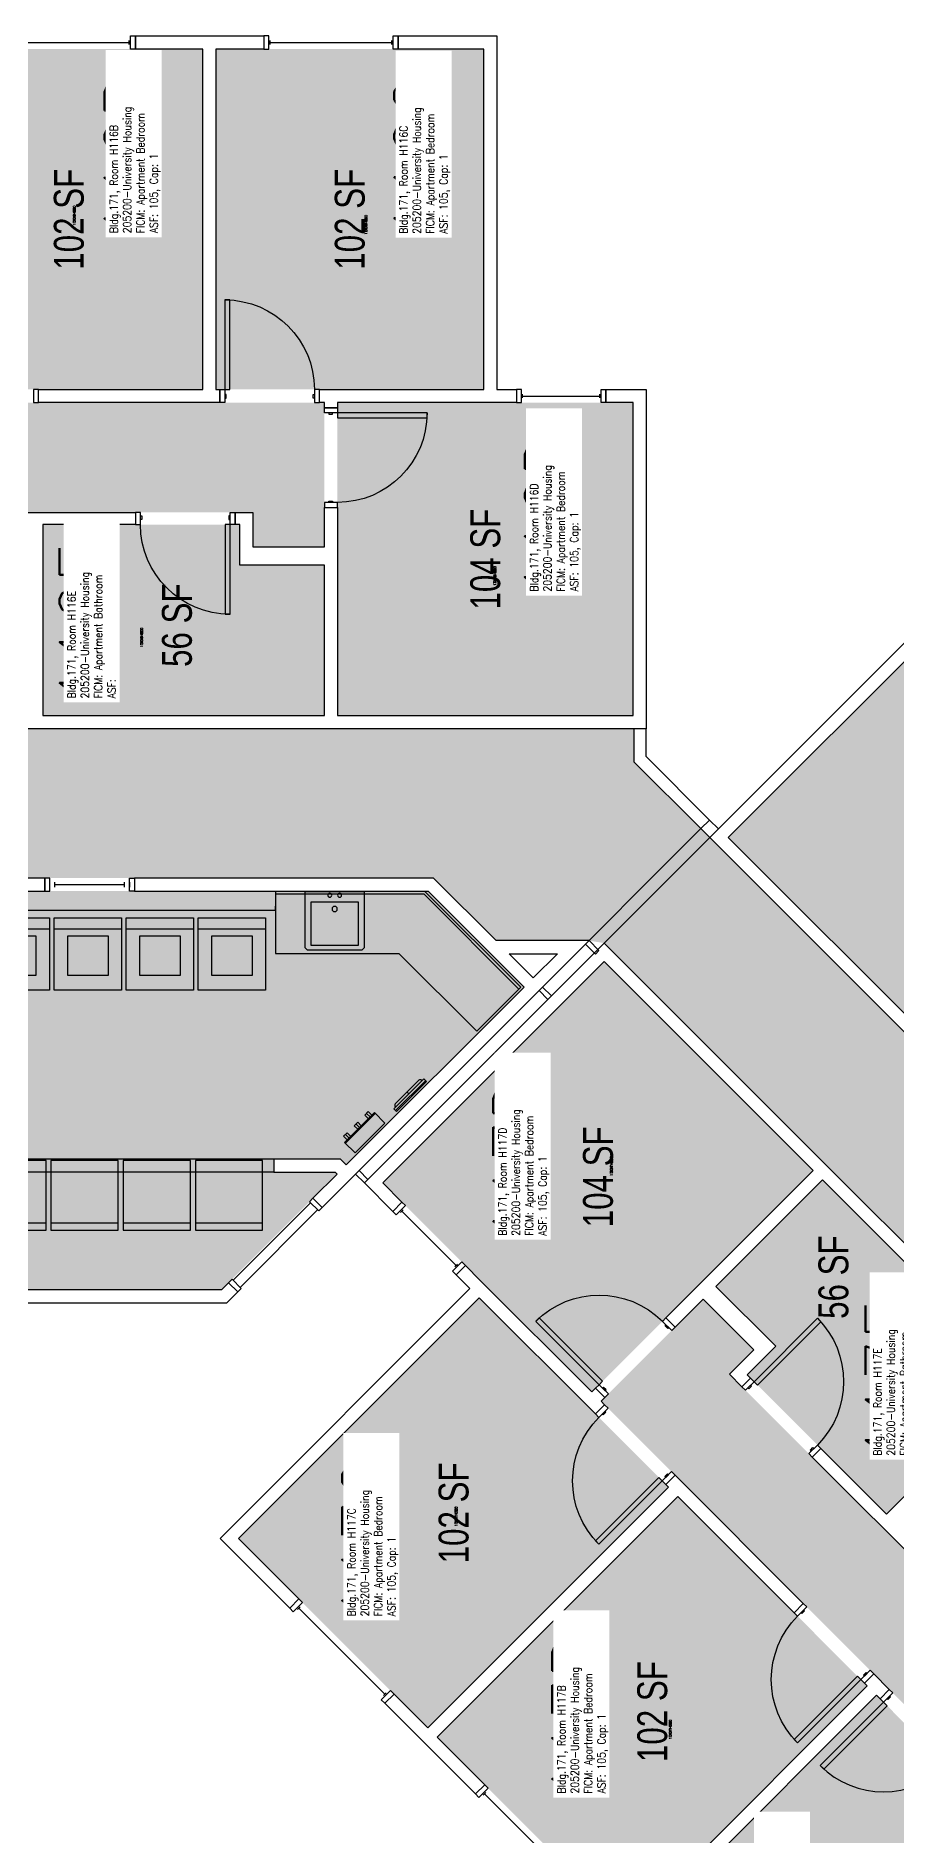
# Model space of a CAD drawing. Header units: inches. Extents: x -183 to 3698, y -798 to 1721.
# Drawn here: x 2164 to 2510, y 901 to 1624 of the extents above; entities that cross this region are included whole.
import ezdxf
from ezdxf.enums import TextEntityAlignment as Align

# ---------------------------------------------------------------- set-up
doc = ezdxf.new("R2010")
doc.units = ezdxf.units.IN
doc.header["$LTSCALE"] = 96
doc.header["$MEASUREMENT"] = 0
doc.layers.get('0').update_dxf_attribs({"plot": 0})
doc.layers.get('DEFPOINTS').update_dxf_attribs({"color": 40})
for name, color, linetype in [('A-DOOR', 2, 'Continuous'), ('A-GLAZ', 1, 'Continuous'), ('A-IDEN-RNUM', 7, 'Continuous'), ('A-IDEN-SNUM', 4, 'Continuous'), ('A-IDEN-VNUM', 4, 'Continuous'), ('A-MISC', 2, 'Continuous'), ('A-WALL', 5, 'Continuous'), ('AREA-TEXT', 3, 'Continuous'), ('P-FIXTURE', 1, 'Continuous'), ('Rooms-Category-Color', 7, 'Continuous'), ('Rooms-College-Color', 7, 'Continuous'), ('Rooms-Department-Color', 7, 'Continuous'), ('Rooms-Division-Color', 7, 'Continuous'), ('Rooms-Information', 7, 'Continuous')]:
    doc.layers.add(name, color=color, linetype=linetype)
doc.styles.add('AREA', font='arial.ttf', dxfattribs={"width": 0.75, "height": 12})
doc.styles.add('ROOMSNUMBER', font='txt.shx', dxfattribs={"height": 0.03})
doc.styles.add('ROOMVNUMBER', font='simplex.shx', dxfattribs={"width": 0.85})

# ---------------------------------------------------------------- blocks, each defined once
blk = doc.blocks.new('IronBoard')
at = {"layer": 'A-MISC'}
for p, q in [((0, 1.5), (0, 0)), ((0, 1.5), (17, 1.5)), ((0, 0.5), (17, 0.5)), ((0, 0), (17, 0)), ((1, 1.5), (1, 1.75)), ((1.75, 2.5), (15.25, 2.5)), ((8.5, 1.5), (8.5, 2.5)), ((16, 1.5), (16, 1.75)), ((17, 1.5), (17, 0))]:
    blk.add_line(p, q, dxfattribs=at)
for centre, start, end in [((1.75, 1.75), 90, 180), ((15.25, 1.75), 0, 90)]:
    blk.add_arc(centre, 0.75, start, end, dxfattribs=at)
blk = doc.blocks.new('VendingSoap')
at = {"layer": 'A-MISC'}
for p, q in [((1.5, 6), (1.5, 8)), ((1.5, 8), (3.5, 8)), ((2.5, 6), (2.5, 8)), ((3.5, 6), (3.5, 8)), ((7.5, 6), (7.5, 8)), ((7.5, 8), (9.5, 8)), ((8.5, 6), (8.5, 8)), ((9.5, 6), (9.5, 8)), ((13.5, 6), (13.5, 8)), ((15.5, 8), (13.5, 8)), ((14.5, 6), (14.5, 8)), ((15.5, 6), (15.5, 8)), ((0, 6), (0, 0)), ((0, 6), (17, 6)), ((0, 5.5), (17, 5.5)), ((0, 0), (17, 0)), ((17, 6), (17, 0))]:
    blk.add_line(p, q, dxfattribs=at)
blk = doc.blocks.new('APPL_MISC_WASHER 26X26_P')
at = {"color": 2, "linetype": 'ByBlock', "lineweight": -2}
blk.add_line((0.15, -0.5), (0.15, 0.5), dxfattribs=at)
for points in [[(0, 0.5), (1, 0.5), (1, -0.5), (0, -0.5)], [(0.25, 0.3), (0.8, 0.3), (0.8, -0.3), (0.25, -0.3)]]:
    blk.add_lwpolyline(points, close=True, dxfattribs=at)
at = {"layer": 'DEFPOINTS', "color": 2, "linetype": 'ByBlock', "lineweight": -2}
for p in [(0, 0.5), (0, -0.5)]:
    blk.add_point(p, dxfattribs=at)
blk = doc.blocks.new('I_APPL_MISC_DRYER 28X26_P')
at = {"color": 2, "linetype": 'ByBlock', "lineweight": -2}
blk.add_line((0.1, -0.5), (0.1, 0.5), dxfattribs=at)
blk.add_lwpolyline([(0, -0.5), (1, -0.5), (1, 0.5), (0, 0.5)], close=True, dxfattribs=at)
at = {"layer": 'DEFPOINTS', "color": 2, "linetype": 'ByBlock', "lineweight": -2}
for p in [(0, 0.5), (0, -0.5)]:
    blk.add_point(p, dxfattribs=at)
blk = doc.blocks.new('M_BATH_SINK_3D FLOOR SINK - RECTANGULAR_P')
at = {"color": 2, "linetype": 'ByBlock', "lineweight": -2}
for points in [[(0, 0.0197), (0, -0.0197), (0.0378, -0.0197), (0.0394, -0.0181), (0.0394, 0.0181), (0.0378, 0.0197), (0, 0.0197)], [(0.0071, 0.0157), (0.0071, -0.0157), (0.0362, -0.0157), (0.0362, 0.0157), (0.0071, 0.0157)]]:
    blk.add_lwpolyline(points, dxfattribs=at)
for centre, radius in [((0.0026, 0.0033), 0.00131), ((0.0118, 0), 0.00176), ((0.0026, -0.0033), 0.00131)]:
    blk.add_circle(centre, radius, dxfattribs=at)
at = {"layer": 'DEFPOINTS', "color": 2, "linetype": 'ByBlock', "lineweight": -2}
for p in [(0, 0.0197), (0, -0.0197)]:
    blk.add_point(p, dxfattribs=at)

msp = doc.modelspace()

# ---------------------------------------------------------------- hatches: boundary and pattern name
at = {"layer": 'Rooms-Category-Color', "true_color": 0x728ef3}
for points in [[(2231.13, 1618.75), (2123.5, 1618.75), (2123.49, 1482.01), (2231.13, 1482), (2231.11, 1618.31)], [(2236.38, 1618.75), (2344, 1618.75), (2344, 1482), (2236.36, 1482.01), (2236.36, 1618.31)], [(2280, 1476.75), (2005, 1476.75), (2005, 1597.75), (1869.5, 1597.75), (1869.5, 1481.12), (1953.64, 1481.12), (1953.64, 1376), (2014.77, 1376), (2014.77, 1384.95), (2020.02, 1384.95), (2020.02, 1376), (2041.22, 1376), (2041.22, 1425.37), (2020.02, 1425.37), (2020.02, 1418.95), (2014.77, 1418.95), (2014.77, 1432.62), (2046.47, 1432.62), (2046.47, 1418.75), (2075.22, 1418.75), (2075.22, 1432.62), (2251.25, 1432.62), (2251.25, 1418.75), (2280, 1418.75)], [(2403.99, 1351), (2404, 1476.75), (2285.25, 1476.75), (2285.25, 1351)], [(2245.99, 1427.75), (2166.86, 1427.75), (2166.86, 1351), (2279.99, 1351), (2280, 1411.5), (2246, 1411.5)], [(2442.25, 1302.05), (2531.17, 1390.97), (2615.14, 1307), (2526.22, 1218.08)], [(2052.74, 1280.5), (2052.74, 1253.37), (1868.87, 1253.37), (1868.87, 1120.38), (2238.63, 1120.38), (2285.08, 1166.83), (2284.28, 1167.62), (2259.74, 1167.62), (2259.74, 1172.87), (2286.46, 1172.87), (2288.8, 1170.54), (2360.21, 1241.96), (2321.67, 1280.5)], [(2392.4, 1252.2), (2303.47, 1163.29), (2387.44, 1079.32), (2476.36, 1168.24)], [(2449.85, 1086.21), (2505.8, 1030.25), (2560.07, 1084.52), (2480.08, 1164.52), (2437.29, 1121.75), (2461.33, 1097.71)], [(2321.59, 944.35), (2245.49, 1020.45), (2342.18, 1117.15), (2418.29, 1041.03), (2321.91, 944.66)], [(2391.15, 1075.61), (2585.6, 881.15), (2500.04, 795.59), (2595.86, 699.78), (2678.32, 782.25), (2618.83, 841.75), (2693.16, 916.08), (2649.94, 959.3), (2643.61, 952.97), (2639.9, 956.69), (2646.23, 963.02), (2631.24, 978.01), (2596.32, 943.09), (2611.31, 928.1), (2615.86, 932.64), (2619.57, 928.93), (2609.9, 919.26), (2587.48, 941.68), (2597.29, 951.49), (2576.97, 971.82), (2567.15, 962.01), (2442.68, 1086.48), (2452.49, 1096.29), (2432.16, 1116.62)], [(2325.3, 940.64), (2401.4, 864.54), (2498.1, 961.22), (2422, 1037.34), (2325.62, 940.94)], [(2405.12, 860.83), (2481.48, 784.46), (2578.18, 881.15), (2501.81, 957.52), (2405.44, 861.13)]]:
    msp.add_hatch(color=171, dxfattribs=at).paths.add_polyline_path(points)
at = {"layer": 'Rooms-Category-Color', "true_color": 0xadadad}
for points in [[(2434.81, 1302.06), (2431.28, 1305.6), (2404.37, 1332.5), (2404.37, 1345.75), (2041.22, 1345.75), (2041.22, 1370.75), (1958.89, 1370.75), (1958.89, 1345.75), (1868.87, 1345.75), (1868.87, 1341.5), (1864.87, 1341.5), (1864.87, 1343.19), (1824.87, 1343.19), (1824.87, 1338), (1816.87, 1338), (1816.87, 1346.37), (1715.13, 1346.37), (1715.13, 1362.37), (1654.13, 1362.37), (1654.13, 1346.37), (1376.13, 1346.37), (1376.13, 1477.38), (1260.13, 1477.38), (1260.13, 1346.37), (780.38, 1346.37), (780.38, 1341.5), (776.38, 1341.5), (776.38, 1342.96), (736.38, 1342.96), (736.38, 1338), (728.38, 1338), (728.38, 1345.75), (673.36, 1345.75), (673.36, 1370.75), (591.03, 1370.75), (591.03, 1345.75), (233.3, 1345.75), (233.5, 1285.75), (632.97, 1285.75), (632.97, 1237.75), (768, 1237.75), (776.38, 1237.75), (776.38, 1265.5), (780.38, 1265.5), (780.38, 1263.75), (820.38, 1263.75), (820.38, 1269), (828.38, 1269), (828.38, 1237.75), (939.72, 1237.75), (939.72, 1276.67), (1347.19, 1276.67), (1347.19, 1190.38), (1378.69, 1190.38), (1378.69, 1188), (1373.19, 1188), (1373.19, 1151.12), (1373.19, 1146.75), (1375.19, 1146.75), (1375.19, 1142.75), (1451.19, 1142.75), (1451.19, 1146.75), (1453.11, 1146.75), (1453.19, 1151.12), (1453.19, 1188), (1447.69, 1188), (1447.69, 1190.38), (1479.65, 1190.38), (1479.65, 1209.17), (1484.9, 1209.17), (1484.9, 1255.17), (1479.65, 1255.17), (1479.65, 1276.67), (1571.65, 1276.67), (1571.65, 1261.25), (1860.5, 1261.25), (1864.87, 1261.25), (1864.87, 1265.5), (1868.87, 1265.5), (1868.87, 1263.75), (1908.87, 1263.75), (1908.87, 1269), (1916.87, 1269), (1916.87, 1260.62), (2047.49, 1260.62), (2047.49, 1285.75), (2323.85, 1285.75), (2348.97, 1260.62), (2386.31, 1260.62), (2392.39, 1259.63)], [(3325.5, 326.52), (3367.93, 368.94), (2882.39, 854.48), (2900.07, 872.16), (2858.26, 913.97), (2840.58, 896.29), (2753.26, 983.61), (2770.94, 1001.29), (2712.73, 1059.5), (2695.05, 1041.82), (2434.81, 1302.06), (2392.39, 1259.63), (2652.63, 999.4), (2634.95, 981.72), (2693.16, 923.51), (2710.84, 941.18), (2840.97, 811.05), (2823.29, 793.37), (2881.51, 735.16), (2899.18, 752.84), (3195.04, 456.98), (3223.33, 428.69), (3227.57, 424.45), (3228.01, 424.89), (3271.06, 381.85), (3305.44, 347.47), (3304.94, 346.97)]]:
    msp.add_hatch(color=253, dxfattribs=at).paths.add_polyline_path(points)
at = {"layer": 'Rooms-College-Color', "true_color": 0xadadad}
for points in [[(2231.13, 1618.75), (2123.5, 1618.75), (2123.49, 1482.01), (2231.13, 1482), (2231.11, 1618.31)], [(2236.38, 1618.75), (2344, 1618.75), (2344, 1482), (2236.36, 1482.01), (2236.36, 1618.31)], [(2280, 1476.75), (2005, 1476.75), (2005, 1597.75), (1869.5, 1597.75), (1869.5, 1481.12), (1953.64, 1481.12), (1953.64, 1376), (2014.77, 1376), (2014.77, 1384.95), (2020.02, 1384.95), (2020.02, 1376), (2041.22, 1376), (2041.22, 1425.37), (2020.02, 1425.37), (2020.02, 1418.95), (2014.77, 1418.95), (2014.77, 1432.62), (2046.47, 1432.62), (2046.47, 1418.75), (2075.22, 1418.75), (2075.22, 1432.62), (2251.25, 1432.62), (2251.25, 1418.75), (2280, 1418.75)], [(2434.81, 1302.06), (2431.28, 1305.6), (2404.37, 1332.5), (2404.37, 1345.75), (2041.22, 1345.75), (2041.22, 1370.75), (1958.89, 1370.75), (1958.89, 1345.75), (1868.87, 1345.75), (1868.87, 1341.5), (1864.87, 1341.5), (1864.87, 1343.19), (1824.87, 1343.19), (1824.87, 1338), (1816.87, 1338), (1816.87, 1346.37), (1715.13, 1346.37), (1715.13, 1362.37), (1654.13, 1362.37), (1654.13, 1346.37), (1376.13, 1346.37), (1376.13, 1477.38), (1260.13, 1477.38), (1260.13, 1346.37), (780.38, 1346.37), (780.38, 1341.5), (776.38, 1341.5), (776.38, 1342.96), (736.38, 1342.96), (736.38, 1338), (728.38, 1338), (728.38, 1345.75), (673.36, 1345.75), (673.36, 1370.75), (591.03, 1370.75), (591.03, 1345.75), (233.3, 1345.75), (233.5, 1285.75), (632.97, 1285.75), (632.97, 1237.75), (768, 1237.75), (776.38, 1237.75), (776.38, 1265.5), (780.38, 1265.5), (780.38, 1263.75), (820.38, 1263.75), (820.38, 1269), (828.38, 1269), (828.38, 1237.75), (939.72, 1237.75), (939.72, 1276.67), (1347.19, 1276.67), (1347.19, 1190.38), (1378.69, 1190.38), (1378.69, 1188), (1373.19, 1188), (1373.19, 1151.12), (1373.19, 1146.75), (1375.19, 1146.75), (1375.19, 1142.75), (1451.19, 1142.75), (1451.19, 1146.75), (1453.11, 1146.75), (1453.19, 1151.12), (1453.19, 1188), (1447.69, 1188), (1447.69, 1190.38), (1479.65, 1190.38), (1479.65, 1209.17), (1484.9, 1209.17), (1484.9, 1255.17), (1479.65, 1255.17), (1479.65, 1276.67), (1571.65, 1276.67), (1571.65, 1261.25), (1860.5, 1261.25), (1864.87, 1261.25), (1864.87, 1265.5), (1868.87, 1265.5), (1868.87, 1263.75), (1908.87, 1263.75), (1908.87, 1269), (1916.87, 1269), (1916.87, 1260.62), (2047.49, 1260.62), (2047.49, 1285.75), (2323.85, 1285.75), (2348.97, 1260.62), (2386.31, 1260.62), (2392.39, 1259.63)], [(2403.99, 1351), (2404, 1476.75), (2285.25, 1476.75), (2285.25, 1351)], [(2245.99, 1427.75), (2166.86, 1427.75), (2166.86, 1351), (2279.99, 1351), (2280, 1411.5), (2246, 1411.5)], [(2442.25, 1302.05), (2531.17, 1390.97), (2615.14, 1307), (2526.22, 1218.08)], [(3325.5, 326.52), (3367.93, 368.94), (2882.39, 854.48), (2900.07, 872.16), (2858.26, 913.97), (2840.58, 896.29), (2753.26, 983.61), (2770.94, 1001.29), (2712.73, 1059.5), (2695.05, 1041.82), (2434.81, 1302.06), (2392.39, 1259.63), (2652.63, 999.4), (2634.95, 981.72), (2693.16, 923.51), (2710.84, 941.18), (2840.97, 811.05), (2823.29, 793.37), (2881.51, 735.16), (2899.18, 752.84), (3195.04, 456.98), (3223.33, 428.69), (3227.57, 424.45), (3228.01, 424.89), (3271.06, 381.85), (3305.44, 347.47), (3304.94, 346.97)], [(2052.74, 1280.5), (2052.74, 1253.37), (1868.87, 1253.37), (1868.87, 1120.38), (2238.63, 1120.38), (2285.08, 1166.83), (2284.28, 1167.62), (2259.74, 1167.62), (2259.74, 1172.87), (2286.46, 1172.87), (2288.8, 1170.54), (2360.21, 1241.96), (2321.67, 1280.5)], [(2392.4, 1252.2), (2303.47, 1163.29), (2387.44, 1079.32), (2476.36, 1168.24)], [(2449.85, 1086.21), (2505.8, 1030.25), (2560.07, 1084.52), (2480.08, 1164.52), (2437.29, 1121.75), (2461.33, 1097.71)], [(2321.59, 944.35), (2245.49, 1020.45), (2342.18, 1117.15), (2418.29, 1041.03), (2321.91, 944.66)], [(2391.15, 1075.61), (2585.6, 881.15), (2500.04, 795.59), (2595.86, 699.78), (2678.32, 782.25), (2618.83, 841.75), (2693.16, 916.08), (2649.94, 959.3), (2643.61, 952.97), (2639.9, 956.69), (2646.23, 963.02), (2631.24, 978.01), (2596.32, 943.09), (2611.31, 928.1), (2615.86, 932.64), (2619.57, 928.93), (2609.9, 919.26), (2587.48, 941.68), (2597.29, 951.49), (2576.97, 971.82), (2567.15, 962.01), (2442.68, 1086.48), (2452.49, 1096.29), (2432.16, 1116.62)], [(2325.3, 940.64), (2401.4, 864.54), (2498.1, 961.22), (2422, 1037.34), (2325.62, 940.94)], [(2405.12, 860.83), (2481.48, 784.46), (2578.18, 881.15), (2501.81, 957.52), (2405.44, 861.13)]]:
    msp.add_hatch(color=253, dxfattribs=at).paths.add_polyline_path(points)
at = {"layer": 'Rooms-Department-Color', "true_color": 0x604aed}
for points in [[(2231.13, 1618.75), (2123.5, 1618.75), (2123.49, 1482.01), (2231.13, 1482), (2231.11, 1618.31)], [(2236.38, 1618.75), (2344, 1618.75), (2344, 1482), (2236.36, 1482.01), (2236.36, 1618.31)], [(2280, 1476.75), (2005, 1476.75), (2005, 1597.75), (1869.5, 1597.75), (1869.5, 1481.12), (1953.64, 1481.12), (1953.64, 1376), (2014.77, 1376), (2014.77, 1384.95), (2020.02, 1384.95), (2020.02, 1376), (2041.22, 1376), (2041.22, 1425.37), (2020.02, 1425.37), (2020.02, 1418.95), (2014.77, 1418.95), (2014.77, 1432.62), (2046.47, 1432.62), (2046.47, 1418.75), (2075.22, 1418.75), (2075.22, 1432.62), (2251.25, 1432.62), (2251.25, 1418.75), (2280, 1418.75)], [(2403.99, 1351), (2404, 1476.75), (2285.25, 1476.75), (2285.25, 1351)], [(2245.99, 1427.75), (2166.86, 1427.75), (2166.86, 1351), (2279.99, 1351), (2280, 1411.5), (2246, 1411.5)], [(2442.25, 1302.05), (2531.17, 1390.97), (2615.14, 1307), (2526.22, 1218.08)], [(2052.74, 1280.5), (2052.74, 1253.37), (1868.87, 1253.37), (1868.87, 1120.38), (2238.63, 1120.38), (2285.08, 1166.83), (2284.28, 1167.62), (2259.74, 1167.62), (2259.74, 1172.87), (2286.46, 1172.87), (2288.8, 1170.54), (2360.21, 1241.96), (2321.67, 1280.5)], [(2392.4, 1252.2), (2303.47, 1163.29), (2387.44, 1079.32), (2476.36, 1168.24)], [(2449.85, 1086.21), (2505.8, 1030.25), (2560.07, 1084.52), (2480.08, 1164.52), (2437.29, 1121.75), (2461.33, 1097.71)], [(2321.59, 944.35), (2245.49, 1020.45), (2342.18, 1117.15), (2418.29, 1041.03), (2321.91, 944.66)], [(2391.15, 1075.61), (2585.6, 881.15), (2500.04, 795.59), (2595.86, 699.78), (2678.32, 782.25), (2618.83, 841.75), (2693.16, 916.08), (2649.94, 959.3), (2643.61, 952.97), (2639.9, 956.69), (2646.23, 963.02), (2631.24, 978.01), (2596.32, 943.09), (2611.31, 928.1), (2615.86, 932.64), (2619.57, 928.93), (2609.9, 919.26), (2587.48, 941.68), (2597.29, 951.49), (2576.97, 971.82), (2567.15, 962.01), (2442.68, 1086.48), (2452.49, 1096.29), (2432.16, 1116.62)], [(2325.3, 940.64), (2401.4, 864.54), (2498.1, 961.22), (2422, 1037.34), (2325.62, 940.94)], [(2405.12, 860.83), (2481.48, 784.46), (2578.18, 881.15), (2501.81, 957.52), (2405.44, 861.13)]]:
    msp.add_hatch(color=173, dxfattribs=at).paths.add_polyline_path(points)
at = {"layer": 'Rooms-Department-Color', "true_color": 0xacacac}
for points in [[(2434.81, 1302.06), (2431.28, 1305.6), (2404.37, 1332.5), (2404.37, 1345.75), (2041.22, 1345.75), (2041.22, 1370.75), (1958.89, 1370.75), (1958.89, 1345.75), (1868.87, 1345.75), (1868.87, 1341.5), (1864.87, 1341.5), (1864.87, 1343.19), (1824.87, 1343.19), (1824.87, 1338), (1816.87, 1338), (1816.87, 1346.37), (1715.13, 1346.37), (1715.13, 1362.37), (1654.13, 1362.37), (1654.13, 1346.37), (1376.13, 1346.37), (1376.13, 1477.38), (1260.13, 1477.38), (1260.13, 1346.37), (780.38, 1346.37), (780.38, 1341.5), (776.38, 1341.5), (776.38, 1342.96), (736.38, 1342.96), (736.38, 1338), (728.38, 1338), (728.38, 1345.75), (673.36, 1345.75), (673.36, 1370.75), (591.03, 1370.75), (591.03, 1345.75), (233.3, 1345.75), (233.5, 1285.75), (632.97, 1285.75), (632.97, 1237.75), (768, 1237.75), (776.38, 1237.75), (776.38, 1265.5), (780.38, 1265.5), (780.38, 1263.75), (820.38, 1263.75), (820.38, 1269), (828.38, 1269), (828.38, 1237.75), (939.72, 1237.75), (939.72, 1276.67), (1347.19, 1276.67), (1347.19, 1190.38), (1378.69, 1190.38), (1378.69, 1188), (1373.19, 1188), (1373.19, 1151.12), (1373.19, 1146.75), (1375.19, 1146.75), (1375.19, 1142.75), (1451.19, 1142.75), (1451.19, 1146.75), (1453.11, 1146.75), (1453.19, 1151.12), (1453.19, 1188), (1447.69, 1188), (1447.69, 1190.38), (1479.65, 1190.38), (1479.65, 1209.17), (1484.9, 1209.17), (1484.9, 1255.17), (1479.65, 1255.17), (1479.65, 1276.67), (1571.65, 1276.67), (1571.65, 1261.25), (1860.5, 1261.25), (1864.87, 1261.25), (1864.87, 1265.5), (1868.87, 1265.5), (1868.87, 1263.75), (1908.87, 1263.75), (1908.87, 1269), (1916.87, 1269), (1916.87, 1260.62), (2047.49, 1260.62), (2047.49, 1285.75), (2323.85, 1285.75), (2348.97, 1260.62), (2386.31, 1260.62), (2392.39, 1259.63)], [(3325.5, 326.52), (3367.93, 368.94), (2882.39, 854.48), (2900.07, 872.16), (2858.26, 913.97), (2840.58, 896.29), (2753.26, 983.61), (2770.94, 1001.29), (2712.73, 1059.5), (2695.05, 1041.82), (2434.81, 1302.06), (2392.39, 1259.63), (2652.63, 999.4), (2634.95, 981.72), (2693.16, 923.51), (2710.84, 941.18), (2840.97, 811.05), (2823.29, 793.37), (2881.51, 735.16), (2899.18, 752.84), (3195.04, 456.98), (3223.33, 428.69), (3227.57, 424.45), (3228.01, 424.89), (3271.06, 381.85), (3305.44, 347.47), (3304.94, 346.97)]]:
    msp.add_hatch(color=253, dxfattribs=at).paths.add_polyline_path(points)
at = {"layer": 'Rooms-Division-Color', "true_color": 0x604aed}
for points in [[(2231.13, 1618.75), (2123.5, 1618.75), (2123.49, 1482.01), (2231.13, 1482), (2231.11, 1618.31)], [(2236.38, 1618.75), (2344, 1618.75), (2344, 1482), (2236.36, 1482.01), (2236.36, 1618.31)], [(2280, 1476.75), (2005, 1476.75), (2005, 1597.75), (1869.5, 1597.75), (1869.5, 1481.12), (1953.64, 1481.12), (1953.64, 1376), (2014.77, 1376), (2014.77, 1384.95), (2020.02, 1384.95), (2020.02, 1376), (2041.22, 1376), (2041.22, 1425.37), (2020.02, 1425.37), (2020.02, 1418.95), (2014.77, 1418.95), (2014.77, 1432.62), (2046.47, 1432.62), (2046.47, 1418.75), (2075.22, 1418.75), (2075.22, 1432.62), (2251.25, 1432.62), (2251.25, 1418.75), (2280, 1418.75)], [(2403.99, 1351), (2404, 1476.75), (2285.25, 1476.75), (2285.25, 1351)], [(2245.99, 1427.75), (2166.86, 1427.75), (2166.86, 1351), (2279.99, 1351), (2280, 1411.5), (2246, 1411.5)], [(2442.25, 1302.05), (2531.17, 1390.97), (2615.14, 1307), (2526.22, 1218.08)], [(2052.74, 1280.5), (2052.74, 1253.37), (1868.87, 1253.37), (1868.87, 1120.38), (2238.63, 1120.38), (2285.08, 1166.83), (2284.28, 1167.62), (2259.74, 1167.62), (2259.74, 1172.87), (2286.46, 1172.87), (2288.8, 1170.54), (2360.21, 1241.96), (2321.67, 1280.5)], [(2392.4, 1252.2), (2303.47, 1163.29), (2387.44, 1079.32), (2476.36, 1168.24)], [(2449.85, 1086.21), (2505.8, 1030.25), (2560.07, 1084.52), (2480.08, 1164.52), (2437.29, 1121.75), (2461.33, 1097.71)], [(2321.59, 944.35), (2245.49, 1020.45), (2342.18, 1117.15), (2418.29, 1041.03), (2321.91, 944.66)], [(2391.15, 1075.61), (2585.6, 881.15), (2500.04, 795.59), (2595.86, 699.78), (2678.32, 782.25), (2618.83, 841.75), (2693.16, 916.08), (2649.94, 959.3), (2643.61, 952.97), (2639.9, 956.69), (2646.23, 963.02), (2631.24, 978.01), (2596.32, 943.09), (2611.31, 928.1), (2615.86, 932.64), (2619.57, 928.93), (2609.9, 919.26), (2587.48, 941.68), (2597.29, 951.49), (2576.97, 971.82), (2567.15, 962.01), (2442.68, 1086.48), (2452.49, 1096.29), (2432.16, 1116.62)], [(2325.3, 940.64), (2401.4, 864.54), (2498.1, 961.22), (2422, 1037.34), (2325.62, 940.94)], [(2405.12, 860.83), (2481.48, 784.46), (2578.18, 881.15), (2501.81, 957.52), (2405.44, 861.13)]]:
    msp.add_hatch(color=173, dxfattribs=at).paths.add_polyline_path(points)
at = {"layer": 'Rooms-Division-Color', "true_color": 0xadadad}
for points in [[(2434.81, 1302.06), (2431.28, 1305.6), (2404.37, 1332.5), (2404.37, 1345.75), (2041.22, 1345.75), (2041.22, 1370.75), (1958.89, 1370.75), (1958.89, 1345.75), (1868.87, 1345.75), (1868.87, 1341.5), (1864.87, 1341.5), (1864.87, 1343.19), (1824.87, 1343.19), (1824.87, 1338), (1816.87, 1338), (1816.87, 1346.37), (1715.13, 1346.37), (1715.13, 1362.37), (1654.13, 1362.37), (1654.13, 1346.37), (1376.13, 1346.37), (1376.13, 1477.38), (1260.13, 1477.38), (1260.13, 1346.37), (780.38, 1346.37), (780.38, 1341.5), (776.38, 1341.5), (776.38, 1342.96), (736.38, 1342.96), (736.38, 1338), (728.38, 1338), (728.38, 1345.75), (673.36, 1345.75), (673.36, 1370.75), (591.03, 1370.75), (591.03, 1345.75), (233.3, 1345.75), (233.5, 1285.75), (632.97, 1285.75), (632.97, 1237.75), (768, 1237.75), (776.38, 1237.75), (776.38, 1265.5), (780.38, 1265.5), (780.38, 1263.75), (820.38, 1263.75), (820.38, 1269), (828.38, 1269), (828.38, 1237.75), (939.72, 1237.75), (939.72, 1276.67), (1347.19, 1276.67), (1347.19, 1190.38), (1378.69, 1190.38), (1378.69, 1188), (1373.19, 1188), (1373.19, 1151.12), (1373.19, 1146.75), (1375.19, 1146.75), (1375.19, 1142.75), (1451.19, 1142.75), (1451.19, 1146.75), (1453.11, 1146.75), (1453.19, 1151.12), (1453.19, 1188), (1447.69, 1188), (1447.69, 1190.38), (1479.65, 1190.38), (1479.65, 1209.17), (1484.9, 1209.17), (1484.9, 1255.17), (1479.65, 1255.17), (1479.65, 1276.67), (1571.65, 1276.67), (1571.65, 1261.25), (1860.5, 1261.25), (1864.87, 1261.25), (1864.87, 1265.5), (1868.87, 1265.5), (1868.87, 1263.75), (1908.87, 1263.75), (1908.87, 1269), (1916.87, 1269), (1916.87, 1260.62), (2047.49, 1260.62), (2047.49, 1285.75), (2323.85, 1285.75), (2348.97, 1260.62), (2386.31, 1260.62), (2392.39, 1259.63)], [(3325.5, 326.52), (3367.93, 368.94), (2882.39, 854.48), (2900.07, 872.16), (2858.26, 913.97), (2840.58, 896.29), (2753.26, 983.61), (2770.94, 1001.29), (2712.73, 1059.5), (2695.05, 1041.82), (2434.81, 1302.06), (2392.39, 1259.63), (2652.63, 999.4), (2634.95, 981.72), (2693.16, 923.51), (2710.84, 941.18), (2840.97, 811.05), (2823.29, 793.37), (2881.51, 735.16), (2899.18, 752.84), (3195.04, 456.98), (3223.33, 428.69), (3227.57, 424.45), (3228.01, 424.89), (3271.06, 381.85), (3305.44, 347.47), (3304.94, 346.97)]]:
    msp.add_hatch(color=253, dxfattribs=at).paths.add_polyline_path(points)

# ---------------------------------------------------------------- linework, layer by layer
at = {"layer": 'A-DOOR'}
for p, q in [((2434.73, 1309.04), (2431.28, 1305.6)), ((2438.26, 1305.51), (2434.73, 1309.04)), ((2431.28, 1305.6), (2367.64, 1241.96)), ((2371.17, 1238.42), (2434.81, 1302.06)), ((2431.28, 1305.6), (2434.81, 1302.06)), ((2434.81, 1302.06), (2431.28, 1305.6)), ((2434.81, 1302.06), (2438.26, 1305.51)), ((2434.81, 1302.06), (2434.81, 1302.06)), ((2386.31, 1260.62), (2384.89, 1259.21)), ((2384.89, 1259.21), (2388.87, 1255.23)), ((2390.29, 1256.65), (2386.31, 1260.62)), ((2388.87, 1255.23), (2390.29, 1256.65)), ((2388.87, 1255.23), (2388.87, 1255.23)), ((2367.64, 1241.96), (2366.22, 1240.54)), ((2366.22, 1240.54), (2369.76, 1237.01)), ((2371.17, 1238.42), (2367.64, 1241.96)), ((2367.64, 1241.96), (2371.17, 1238.42)), ((2369.76, 1237.01), (2371.17, 1238.42)), ((2369.76, 1237.01), (2369.76, 1237.01)), ((2293.92, 1168.24), (2292.51, 1166.83)), ((2292.51, 1166.83), (2296.04, 1163.29)), ((2297.46, 1164.7), (2293.92, 1168.24)), ((2296.04, 1163.29), (2297.46, 1164.7)), ((2296.04, 1163.29), (2296.04, 1163.29))]:
    msp.add_line(p, q, dxfattribs=at)
for points in [[(2240, 1482), (2242, 1482), (2242, 1518), (2240, 1518)], [(2163.13, 1476.75), (2165.13, 1476.75), (2165.13, 1482), (2163.13, 1482)], [(2240, 1476.75), (2238, 1476.75), (2238, 1482), (2240, 1482)], [(2276, 1476.75), (2278, 1476.75), (2278, 1482), (2276, 1482)], [(2240, 1478.5), (2240.5, 1478.5), (2240.5, 1480), (2240, 1480)], [(2276, 1478.5), (2275.5, 1478.5), (2275.5, 1480), (2276, 1480)], [(2280, 1472.63), (2280, 1474.63), (2285.25, 1474.63), (2285.25, 1472.63)], [(2281.75, 1472.63), (2281.75, 1472.13), (2283.25, 1472.13), (2283.25, 1472.63)], [(2285.25, 1472.63), (2285.25, 1470.63), (2321.25, 1470.63), (2321.25, 1472.63)], [(2206.11, 1432.62), (2204.11, 1432.62), (2204.11, 1427.75), (2206.11, 1427.75)], [(2206.11, 1431.25), (2206.61, 1431.25), (2206.61, 1429.75), (2206.11, 1429.75)], [(2242.11, 1431.25), (2241.61, 1431.25), (2241.61, 1429.75), (2242.11, 1429.75)], [(2242.11, 1432.62), (2244.11, 1432.62), (2244.11, 1427.75), (2242.11, 1427.75)], [(2280, 1436.63), (2280, 1434.63), (2285.25, 1434.63), (2285.25, 1436.63)], [(2281.75, 1436.63), (2281.75, 1437.13), (2283.25, 1437.13), (2283.25, 1436.63)], [(2242.11, 1427.75), (2240.11, 1427.75), (2240.11, 1391.75), (2242.11, 1391.75)], [(2390.35, 1082.24), (2391.77, 1083.65), (2366.31, 1109.11), (2364.9, 1107.69)], [(2419.52, 1103.98), (2420.94, 1105.39), (2417.22, 1109.11), (2415.81, 1107.69)], [(2418.28, 1105.22), (2417.93, 1104.86), (2416.87, 1105.92), (2417.22, 1106.28)], [(2452.59, 1083.46), (2454.01, 1082.05), (2479.46, 1107.51), (2478.05, 1108.92)], [(2449.14, 1080.02), (2447.73, 1081.43), (2451.18, 1084.88), (2452.59, 1083.46)], [(2394.07, 1078.52), (2392.65, 1077.11), (2388.94, 1080.82), (2390.35, 1082.24)], [(2392.83, 1079.76), (2393.18, 1080.12), (2392.12, 1081.18), (2391.77, 1080.82)], [(2450.12, 1080.99), (2450.47, 1080.64), (2451.53, 1081.7), (2451.18, 1082.05)], [(2393.98, 1072.78), (2392.56, 1074.19), (2388.85, 1070.48), (2390.27, 1069.07)], [(2392.74, 1071.54), (2393.09, 1071.19), (2392.03, 1070.13), (2391.68, 1070.48)], [(2474.6, 1054.56), (2476.01, 1053.15), (2479.46, 1056.59), (2478.05, 1058.01)], [(2475.57, 1055.53), (2475.22, 1055.89), (2476.28, 1056.95), (2476.63, 1056.59)], [(2415.72, 1043.61), (2414.31, 1045.03), (2388.85, 1019.57), (2390.27, 1018.16)], [(2419.43, 1047.32), (2420.85, 1045.91), (2417.14, 1042.2), (2415.72, 1043.61)], [(2418.2, 1046.09), (2417.84, 1046.44), (2416.78, 1045.38), (2417.14, 1045.03)], [(2473.79, 992.97), (2472.38, 994.38), (2468.67, 990.67), (2470.08, 989.25)], [(2472.56, 991.73), (2472.91, 991.37), (2471.85, 990.31), (2471.49, 990.67)], [(2495.54, 963.8), (2494.12, 965.21), (2468.67, 939.76), (2470.08, 938.34)], [(2499.25, 967.51), (2500.66, 966.1), (2496.95, 962.38), (2495.54, 963.8)], [(2498.01, 966.27), (2497.66, 966.63), (2496.6, 965.57), (2496.95, 965.21)], [(2504.64, 954.69), (2506.05, 953.28), (2480.6, 927.82), (2479.18, 929.24)], [(2508.35, 958.41), (2506.94, 959.82), (2503.23, 956.11), (2504.64, 954.69)], [(2507.12, 957.17), (2507.47, 956.81), (2506.41, 955.75), (2506.05, 956.11)]]:
    msp.add_lwpolyline(points, close=True, dxfattribs=at)
at = {"layer": 'A-DOOR', "extrusion": (0, 0, -1)}
for centre, start, end in [((-2240, 1482), 90, 180), ((-2285.25, 1472.63), 180, 270), ((-2242.11, 1427.75), 270, 0), ((-2390.35, 1082.24), 45, 135), ((-2452.59, 1083.46), 135, 225), ((-2415.72, 1043.61), 315, 45), ((-2495.54, 963.8), 315, 45)]:
    msp.add_arc(centre, 36, start, end, dxfattribs=at)
at = {"layer": 'A-DOOR'}
msp.add_arc((2504.64, 954.69), 36, 225, 315, dxfattribs=at)
at = {"layer": 'A-GLAZ'}
for p, q in [((2152.63, 1621.38), (2201.63, 1621.38)), ((2201.63, 1620.63), (2201.63, 1622.13)), ((2258.15, 1620.63), (2258.15, 1622.13)), ((2258.15, 1621.38), (2307.15, 1621.38)), ((2307.15, 1620.63), (2307.15, 1622.13)), ((2359.62, 1478.63), (2359.62, 1480.13)), ((2359.62, 1479.38), (2390.62, 1479.38)), ((2390.62, 1478.63), (2390.62, 1480.13)), ((2169.67, 1285.75), (2167.67, 1285.75)), ((2167.67, 1285.75), (2167.67, 1280.5)), ((2167.67, 1280.5), (2169.67, 1280.5)), ((2169.67, 1280.5), (2169.67, 1285.75)), ((2169.67, 1282.12), (2169.67, 1284.12)), ((2171.67, 1282.12), (2171.67, 1284.12)), ((2171.67, 1283.12), (2199.67, 1283.12)), ((2199.67, 1282.12), (2199.67, 1284.12)), ((2201.67, 1285.75), (2203.67, 1285.75)), ((2201.67, 1280.5), (2201.67, 1285.75)), ((2201.67, 1284.12), (2201.67, 1282.12)), ((2203.67, 1280.5), (2201.67, 1280.5)), ((2203.67, 1285.75), (2203.67, 1280.5)), ((2273.99, 1155.73), (2275.4, 1157.14)), ((2275.4, 1157.14), (2279.12, 1153.43)), ((2243.32, 1124.17), (2274.43, 1155.29)), ((2246.15, 1121.35), (2277.26, 1152.46)), ((2277.7, 1152.02), (2273.99, 1155.73)), ((2279.12, 1153.43), (2277.7, 1152.02)), ((2311.61, 1152.5), (2310.54, 1151.44)), ((2333, 1130.05), (2311.07, 1151.97)), ((2333.53, 1130.58), (2332.46, 1129.52)), ((2242.88, 1124.62), (2241.46, 1123.2)), ((2241.46, 1123.2), (2245.17, 1119.49)), ((2246.59, 1120.91), (2242.88, 1124.62)), ((2245.17, 1119.49), (2246.59, 1120.91)), ((2270.22, 993.07), (2269.16, 992.01)), ((2304.33, 957.89), (2269.69, 992.54)), ((2304.86, 958.42), (2303.8, 957.36)), ((2344.83, 918.45), (2343.77, 917.39)), ((2378.95, 883.28), (2344.3, 917.92))]:
    msp.add_line(p, q, dxfattribs=at)
for points in [[(2202.13, 1624), (2204.13, 1624), (2204.13, 1618.75), (2202.13, 1618.75)], [(2257.65, 1624), (2255.65, 1624), (2255.65, 1618.75), (2257.65, 1618.75)], [(2307.65, 1624), (2309.65, 1624), (2309.65, 1618.75), (2307.65, 1618.75)], [(2359.12, 1482), (2357.12, 1482), (2357.12, 1476.75), (2359.12, 1476.75)], [(2391.12, 1482), (2393.12, 1482), (2393.12, 1476.75), (2391.12, 1476.75)], [(2308.87, 1150.47), (2307.45, 1151.88), (2311.16, 1155.6), (2312.58, 1154.18)], [(2331.49, 1127.84), (2332.91, 1126.43), (2336.62, 1130.14), (2335.2, 1131.55)], [(2267.48, 991.04), (2266.06, 992.45), (2269.77, 996.17), (2271.19, 994.75)], [(2302.83, 955.68), (2304.25, 954.27), (2307.96, 957.98), (2306.54, 959.4)], [(2342.09, 916.42), (2340.68, 917.84), (2344.39, 921.55), (2345.81, 920.13)]]:
    msp.add_lwpolyline(points, close=True, dxfattribs=at)
at = {"layer": 'A-MISC'}
for p, q in [((2260.31, 1280.41), (2260.31, 1255.41)), ((2320.31, 1280.41), (2260.31, 1280.41)), ((2260.31, 1279.41), (2319.89, 1279.41)), ((2319.89, 1279.41), (2358.14, 1241.16)), ((2358.85, 1241.86), (2320.31, 1280.41)), ((2260.31, 1255.41), (2309.95, 1255.41)), ((2309.95, 1255.41), (2341.17, 1224.19)), ((2341.17, 1224.19), (2358.85, 1241.86))]:
    msp.add_line(p, q, dxfattribs=at)
at = {"layer": 'A-MISC', "ltscale": 0.5}
for p, q in [((2052.74, 1272.91), (2260.31, 1272.91)), ((2260.31, 1272.91), (2260.31, 1274.41))]:
    msp.add_line(p, q, dxfattribs=at)
at = {"layer": 'A-WALL'}
for p, q in [((2204.13, 1618.75), (2204.13, 1624)), ((2204.13, 1624), (2255.65, 1624)), ((2231.13, 1618.75), (2204.13, 1618.75)), ((2231.13, 1482), (2231.13, 1618.75)), ((2236.38, 1618.75), (2236.38, 1482)), ((2255.65, 1618.75), (2236.38, 1618.75)), ((2255.65, 1624), (2255.65, 1618.75)), ((2309.65, 1624), (2349.25, 1624)), ((2309.65, 1618.75), (2309.65, 1624)), ((2344, 1618.75), (2309.65, 1618.75)), ((2344, 1482), (2344, 1618.75)), ((2349.25, 1624), (2349.25, 1482)), ((2165.13, 1482), (2231.13, 1482)), ((2165.13, 1476.75), (2165.13, 1482)), ((2236.38, 1482), (2238, 1482)), ((2238, 1482), (2238, 1476.75)), ((2278, 1482), (2344, 1482)), ((2278, 1476.75), (2278, 1482)), ((2349.25, 1482), (2357.12, 1482)), ((2357.12, 1482), (2357.12, 1476.75)), ((2393.12, 1482), (2409.25, 1482)), ((2393.12, 1476.75), (2393.12, 1482)), ((2409.25, 1482), (2409.25, 1345.75)), ((2238, 1476.75), (2165.13, 1476.75)), ((2280, 1476.75), (2278, 1476.75)), ((2280, 1474.63), (2280, 1476.75)), ((2285.25, 1474.63), (2280, 1474.63)), ((2348.63, 1476.75), (2285.25, 1476.75)), ((2285.25, 1476.75), (2285.25, 1474.63)), ((2357.12, 1476.75), (2348.63, 1476.75)), ((2404, 1476.75), (2393.12, 1476.75)), ((2404, 1351), (2404, 1476.75)), ((2122.36, 1432.62), (2204.11, 1432.62)), ((2204.11, 1432.62), (2204.11, 1427.75)), ((2244.11, 1432.62), (2251.25, 1432.62)), ((2244.11, 1427.75), (2244.11, 1432.62)), ((2251.25, 1432.62), (2251.25, 1418.75)), ((2280, 1432), (2280, 1434.63)), ((2280, 1434.63), (2285.25, 1434.63)), ((2280, 1418.75), (2280, 1432)), ((2285.25, 1434.63), (2285.25, 1432)), ((2285.25, 1432), (2285.25, 1351)), ((2204.11, 1427.75), (2166.86, 1427.75)), ((2166.86, 1427.75), (2166.86, 1351)), ((2246, 1427.75), (2244.11, 1427.75)), ((2246, 1411.5), (2246, 1427.75)), ((2251.25, 1418.75), (2280, 1418.75)), ((2280, 1411.5), (2246, 1411.5)), ((2280, 1351), (2280, 1411.5)), ((2531.16, 1398.4), (2434.81, 1302.06)), ((2442.24, 1302.06), (2531.16, 1390.98)), ((2280.63, 1345.75), (2041.22, 1345.75)), ((2166.86, 1351), (2280, 1351)), ((2409.25, 1345.75), (2280.63, 1345.75)), ((2285.25, 1351), (2404, 1351)), ((2404.37, 1345.75), (2404.37, 1332.5)), ((2409.25, 1345.75), (2404.37, 1345.75)), ((2409.25, 1334.52), (2409.25, 1345.75)), ((2404.37, 1332.5), (2431.28, 1305.6)), ((2434.73, 1309.04), (2409.25, 1334.52)), ((2431.28, 1305.6), (2434.73, 1309.04)), ((2434.81, 1302.06), (2525.77, 1211.11)), ((2526.21, 1218.09), (2442.24, 1302.06)), ((2167.67, 1285.75), (2047.49, 1285.75)), ((2052.74, 1280.5), (2167.67, 1280.5)), ((2167.67, 1280.5), (2167.67, 1285.75)), ((2323.85, 1285.75), (2203.67, 1285.75)), ((2203.67, 1285.75), (2203.67, 1280.5)), ((2203.67, 1280.5), (2321.67, 1280.5)), ((2321.67, 1280.5), (2360.21, 1241.96)), ((2348.97, 1260.62), (2323.85, 1285.75)), ((2279.12, 1153.43), (2386.31, 1260.62)), ((2296.04, 1163.29), (2392.39, 1259.63)), ((2386.31, 1260.62), (2348.97, 1260.62)), ((2392.39, 1259.63), (2483.34, 1168.68)), ((2392.39, 1252.21), (2303.47, 1163.29)), ((2363.93, 1245.67), (2354.22, 1255.37)), ((2354.22, 1255.37), (2373.63, 1255.37)), ((2373.63, 1255.37), (2363.93, 1245.67)), ((2476.36, 1168.24), (2392.39, 1252.21)), ((2360.21, 1241.96), (2288.8, 1170.54)), ((2259.74, 1172.87), (2052.74, 1172.87)), ((2286.46, 1172.87), (2259.74, 1172.87)), ((2259.74, 1172.87), (2259.74, 1167.62)), ((2288.8, 1170.54), (2286.46, 1172.87)), ((2259.74, 1167.62), (2052.74, 1167.62)), ((2259.74, 1167.62), (2284.28, 1167.62)), ((2285.08, 1166.83), (2275.4, 1157.14)), ((2284.28, 1167.62), (2285.08, 1166.83)), ((2419.08, 1110.96), (2476.36, 1168.24)), ((2480.07, 1164.53), (2437.29, 1121.75)), ((2560.07, 1084.52), (2480.07, 1164.53)), ((2483.34, 1168.68), (2652.63, 999.4)), ((2275.4, 1157.14), (2279.12, 1153.43)), ((2307.45, 1151.88), (2296.04, 1163.29)), ((2303.47, 1163.29), (2311.16, 1155.6)), ((2311.16, 1155.6), (2307.45, 1151.88)), ((2332.91, 1126.43), (2336.62, 1130.14)), ((2336.62, 1130.14), (2342.62, 1124.13)), ((2238.63, 1120.38), (2139.48, 1120.38)), ((2238.06, 1020.45), (2338.47, 1120.86)), ((2241.46, 1123.2), (2238.63, 1120.38)), ((2245.17, 1119.49), (2241.46, 1123.2)), ((2338.47, 1120.86), (2332.91, 1126.43)), ((2342.62, 1124.13), (2387.44, 1079.32)), ((2437.29, 1121.75), (2461.33, 1097.71)), ((2139.48, 1115.13), (2240.81, 1115.13)), ((2240.81, 1115.13), (2245.17, 1119.49)), ((2342.18, 1117.15), (2245.49, 1020.45)), ((2388.85, 1070.48), (2342.18, 1117.15)), ((2432.16, 1116.62), (2422.79, 1107.25)), ((2452.49, 1096.29), (2432.16, 1116.62)), ((2417.22, 1109.11), (2419.08, 1110.96)), ((2420.94, 1105.39), (2417.22, 1109.11)), ((2422.79, 1107.25), (2420.94, 1105.39)), ((2442.68, 1086.48), (2452.49, 1096.29)), ((2461.33, 1097.71), (2449.84, 1086.22)), ((2447.73, 1081.43), (2442.68, 1086.48)), ((2451.18, 1084.88), (2447.73, 1081.43)), ((2449.84, 1086.22), (2451.18, 1084.88)), ((2505.8, 1030.25), (2560.07, 1084.52)), ((2387.44, 1079.32), (2388.94, 1080.82)), ((2388.94, 1080.82), (2392.65, 1077.11)), ((2392.65, 1077.11), (2391.15, 1075.61)), ((2392.56, 1074.19), (2388.85, 1070.48)), ((2391.15, 1075.61), (2392.56, 1074.19)), ((2476.01, 1053.15), (2479.46, 1056.59)), ((2479.46, 1056.59), (2505.8, 1030.25)), ((2533.82, 995.34), (2476.01, 1053.15)), ((2321.59, 944.35), (2418.29, 1041.05)), ((2417.14, 1042.2), (2420.85, 1045.91)), ((2418.29, 1041.05), (2417.14, 1042.2)), ((2420.85, 1045.91), (2472.38, 994.38)), ((2422, 1037.34), (2325.3, 940.64)), ((2468.67, 990.67), (2422, 1037.34)), ((2266.06, 992.45), (2238.06, 1020.45)), ((2245.49, 1020.45), (2269.77, 996.17)), ((2269.77, 996.17), (2266.06, 992.45)), ((2472.38, 994.38), (2468.67, 990.67)), ((2401.4, 864.54), (2498.1, 961.23)), ((2496.95, 962.38), (2500.66, 966.1)), ((2498.1, 961.23), (2496.95, 962.38)), ((2500.66, 966.1), (2506.94, 959.82)), ((2304.25, 954.27), (2307.96, 957.98)), ((2340.68, 917.84), (2304.25, 954.27)), ((2307.96, 957.98), (2321.59, 944.35)), ((2501.81, 957.52), (2405.12, 860.83)), ((2503.23, 956.11), (2501.81, 957.52)), ((2506.94, 959.82), (2503.23, 956.11)), ((2325.3, 940.64), (2344.39, 921.55)), ((2344.39, 921.55), (2340.68, 917.84))]:
    msp.add_line(p, q, dxfattribs=at)

# ---------------------------------------------------------------- block references
at = {"layer": 'A-MISC', "rotation": 45}
for name, p in [('IronBoard', (2308.98, 1191.99)), ('VendingSoap', (2292.31, 1175.33))]:
    msp.add_blockref(name, p, dxfattribs=at)
at = {"layer": 'P-FIXTURE', "extrusion": (0, 0, -1), "xscale": 600, "yscale": 600, "zscale": -150, "rotation": 270}
msp.add_blockref('M_BATH_SINK_3D FLOOR SINK - RECTANGULAR_P', (-2284.13, 1280.41), dxfattribs=at)
at = {"layer": 'P-FIXTURE', "yscale": 27}
for name, p, xscale, zscale, rotation in [('APPL_MISC_WASHER 26X26_P', (2156.03, 1269.75), 29, 36, 269.999999846659), ('APPL_MISC_WASHER 26X26_P', (2184.97, 1269.75), 29, 36, 269.999999846659), ('APPL_MISC_WASHER 26X26_P', (2213.9, 1269.75), 29, 36, 269.999999846659), ('APPL_MISC_WASHER 26X26_P', (2242.84, 1269.75), 29, 36, 269.999999846659), ('I_APPL_MISC_DRYER 28X26_P', (2154.66, 1144.28), 28, 72, 89.99999999999349), ('I_APPL_MISC_DRYER 28X26_P', (2183.66, 1144.28), 28, 72, 89.99999999999349), ('I_APPL_MISC_DRYER 28X26_P', (2212.66, 1144.28), 28, 72, 89.99999999999349), ('I_APPL_MISC_DRYER 28X26_P', (2241.66, 1144.28), 28, 72, 89.99999999999349)]:
    msp.add_blockref(name, p, dxfattribs=dict(at, xscale=xscale, zscale=zscale, rotation=rotation))

# ---------------------------------------------------------------- texts
at = {"layer": 'A-IDEN-RNUM', "style": 'ROOMSNUMBER', "width": 0.85}
for s, p in [('0116-B0', (2179.55, 1551.92)), ('0116-C0', (2296.68, 1548.17)), ('0116-D0', (2348.49, 1407.13)), ('0116-E0', (2206.58, 1382.37)), ('0117-D0', (2395.31, 1170.05)), ('0117-E0', (2506.97, 1082.29)), ('0117-C0', (2332.92, 1029.33)), ('0117-B0', (2418.97, 943.72))]:
    msp.add_text(s, height=1, rotation=90, dxfattribs=at).set_placement(p, align=Align.MIDDLE_CENTER)
at = {"layer": 'A-IDEN-SNUM', "style": 'ROOMSNUMBER', "width": 0.85}
for s, p in [('1710H116B0', (2179.55, 1551.92)), ('1710H116C0', (2296.68, 1548.17)), ('1710H116D0', (2348.49, 1407.13)), ('1710H116E0', (2206.58, 1382.37)), ('1710H117D0', (2395.31, 1170.05)), ('1710H117E0', (2506.97, 1082.29)), ('1710H117C0', (2332.92, 1029.33)), ('1710H117B0', (2418.97, 943.72))]:
    msp.add_text(s, height=1, rotation=90, dxfattribs=at).set_placement(p, align=Align.MIDDLE_CENTER)
at = {"layer": 'A-IDEN-VNUM', "style": 'ROOMVNUMBER', "width": 0.85}
for s, p in [('116B', (2202.87, 1574.83)), ('116C', (2319.28, 1575.04)), ('116D', (2371.72, 1430.86)), ('116E', (2184.88, 1387.49)), ('117D', (2359.07, 1172.1)), ('117E', (2508.66, 1083.33)), ('117C', (2298.37, 1019.7)), ('117B', (2382.73, 948.09))]:
    msp.add_text(s, height=22.5, rotation=90, dxfattribs=at).set_placement(p, align=Align.MIDDLE_CENTER)
at = {"layer": 'AREA-TEXT', "style": 'AREA', "width": 0.75}
for s, p in [('102 SF', (2177.31, 1550.38)), ('102 SF', (2290.18, 1550.38)), ('104 SF', (2344.62, 1413.88)), ('56 SF', (2220.74, 1387.32)), ('104 SF', (2389.91, 1165.76)), ('56 SF', (2484.48, 1125.45)), ('102 SF', (2331.89, 1030.75)), ('102 SF', (2411.7, 950.93))]:
    msp.add_text(s, height=12, rotation=90, dxfattribs=at).set_placement(p, align=Align.MIDDLE_CENTER)

# ---------------------------------------------------------------- next in the draw order: texts
at = {"layer": 'Rooms-Information', "char_height": 3.2143, "width": 72, "attachment_point": 7, "rotation": 90, "style": 'ROOMVNUMBER', "bg_fill": 3, "box_fill_scale": 1.5, "bg_fill_color": 256, "bg_fill_true_color": 13158600, "bg_fill_transparency": 0}
for s, insert in [('Bldg.171, Room H116B^M^J205200-University Housing^M^JFICM: Apartment Bedroom^M^JASF: 105, Cap: 1', (2214.12, 1544.77)), ('Bldg.171, Room H116C^M^J205200-University Housing^M^JFICM: Apartment Bedroom^M^JASF: 105, Cap: 1', (2330.53, 1544.53)), ('Bldg.171, Room H116D^M^J205200-University Housing^M^JFICM: Apartment Bedroom^M^JASF: 105, Cap: 1', (2382.97, 1400.81)), ('Bldg.171, Room H116E^M^J205200-University Housing^M^JFICM: Apartment Bathroom^M^JASF: ', (2196.13, 1357.89)), ('Bldg.171, Room H117D^M^J205200-University Housing^M^JFICM: Apartment Bedroom^M^JASF: 105, Cap: 1', (2370.32, 1142.05)), ('Bldg.171, Room H117E^M^J205200-University Housing^M^JFICM: Apartment Bathroom^M^JASF: ', (2519.91, 1053.73)), ('Bldg.171, Room H117C^M^J205200-University Housing^M^JFICM: Apartment Bedroom^M^JASF: 105, Cap: 1', (2309.62, 989.19)), ('Bldg.171, Room H117B^M^J205200-University Housing^M^JFICM: Apartment Bedroom^M^JASF: 105, Cap: 1', (2393.98, 918.03)), ('Bldg.171, Room H117A^M^J205200-University Housing^M^JFICM: Apartment Bedroom^M^JASF: 105, Cap: 1', (2474.6, 837.15))]:
    msp.add_mtext(s, dxfattribs=dict(at, insert=insert))

doc.saveas('drawing.dxf')
